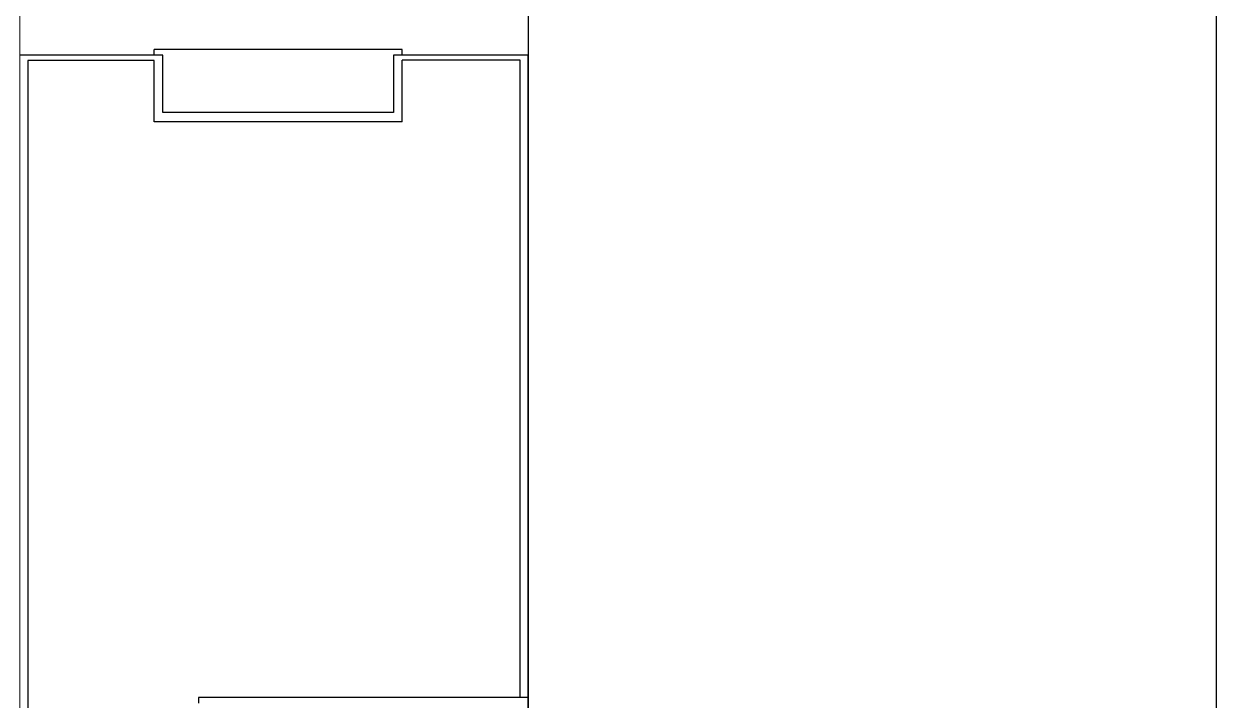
# Model space of a CAD drawing. Header units: inches. Extents: x -5252 to 14398, y -1665 to 9844.
# Drawn here: x 11581 to 14398, y 6059 to 7656 of the extents above; entities that cross this region are included whole.
import ezdxf

# ---------------------------------------------------------------- set-up
doc = ezdxf.new("R2010")
doc.units = ezdxf.units.IN
doc.header["$LTSCALE"] = 48
doc.header["$MEASUREMENT"] = 0
doc.linetypes.add('PHANTOM', pattern=[2.5, 1.25, -0.25, 0.25, -0.25, 0.25, -0.25])
doc.layers.add('PROPERTY LINE', color=2, linetype='PHANTOM')
doc.layers.add('Wall-Exist', color=6, linetype='Continuous')

msp = doc.modelspace()

# ---------------------------------------------------------------- linework, layer by layer
at = {"layer": 'Defpoints'}
msp.add_lwpolyline([(5947.5, 3887.3), (5947.5, 9844.4), (14397.5, 9844.4), (14397.5, 3887.3)], dxfattribs=at)
at = {"layer": 'PROPERTY LINE', "color": 7, "ltscale": 2, "const_width": 3}
msp.add_lwpolyline([(12772.5, 7720.8), (11571.1, 7863), (11571.1, 5544.6), (10743.1, 5544.6), (10743.1, 5373.6), (11271.1, 5373.6), (11271.1, 4833.6), (13431.1, 4833.6), (13431.1, 6033.6), (12772.5, 6033.6)], close=True, dxfattribs=at)
at = {"layer": 'Wall-Exist'}
for p, q in [((11909, 7582), (11571.1, 7582)), ((11909, 7446.2), (11909, 7582)), ((12772.5, 7582), (12453.8, 7582)), ((12453.8, 7582), (12453.8, 7446.2)), ((12772.5, 6064.6), (12772.5, 7582)), ((11888.5, 7569), (11590.2, 7569)), ((11590.2, 7569), (11590.2, 5532.6)), ((11888.5, 7424.5), (11888.5, 7569)), ((12753.4, 7570), (12474.2, 7570)), ((12474.2, 7424.5), (12474.2, 7570)), ((12753.4, 6064.6), (12753.4, 7570)), ((12453.8, 7446.2), (11909, 7446.2)), ((12474.2, 7424.5), (11888.5, 7424.5)), ((12772.5, 6032.1), (12772.5, 6064.6))]:
    msp.add_line(p, q, dxfattribs=at)
at = {"layer": 'Wall-Exist', "color": 1}
for p, q in [((12474.2, 7594.8), (11888.5, 7594.8)), ((11888.5, 7582), (11888.5, 7594.8)), ((12474.2, 7582), (12474.2, 7594.8)), ((12772.5, 6064.6), (11993.1, 6064.6)), ((11993.1, 6064.6), (11993.1, 6051.7))]:
    msp.add_line(p, q, dxfattribs=at)

doc.saveas('drawing.dxf')
